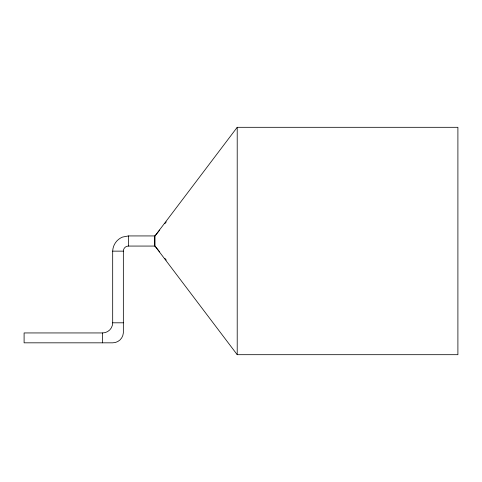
<?xml version="1.0" encoding="UTF-8"?>
<svg xmlns="http://www.w3.org/2000/svg" width="482" height="482" viewBox="0 0 482 482"><rect width="100%" height="100%" fill="white"/><g stroke="black" fill="none" stroke-linecap="round" stroke-linejoin="round"><path stroke-width="0.72" d="M237.21 127.308L154.993 235.933L154.993 246.067L237.21 354.692L457.9 354.692L457.9 127.308L237.21 127.308L237.21 354.692M159.687 230.089L154.993 235.933L128.411 235.933L122.512 237.078A15.737 15.737 0 0 0 112.686 251.14L112.686 322.807A10.14 10.14 0 0 1 102.546 332.942L24.1 332.942L24.1 342.829L112.686 342.829A10.688 10.688 0 0 0 123.344 332.942L123.344 251.14A5.067 5.067 0 0 1 128.411 246.067L154.993 246.067L159.687 251.911M164.85 223.666L166.26 221.913M112.686 251.14L123.344 251.14M112.686 322.807L123.344 322.807M164.85 258.334L166.26 260.087M154.487 235.933L154.487 246.067M128.411 235.933L128.411 246.067M102.546 332.942L102.546 342.829"/></g></svg>
